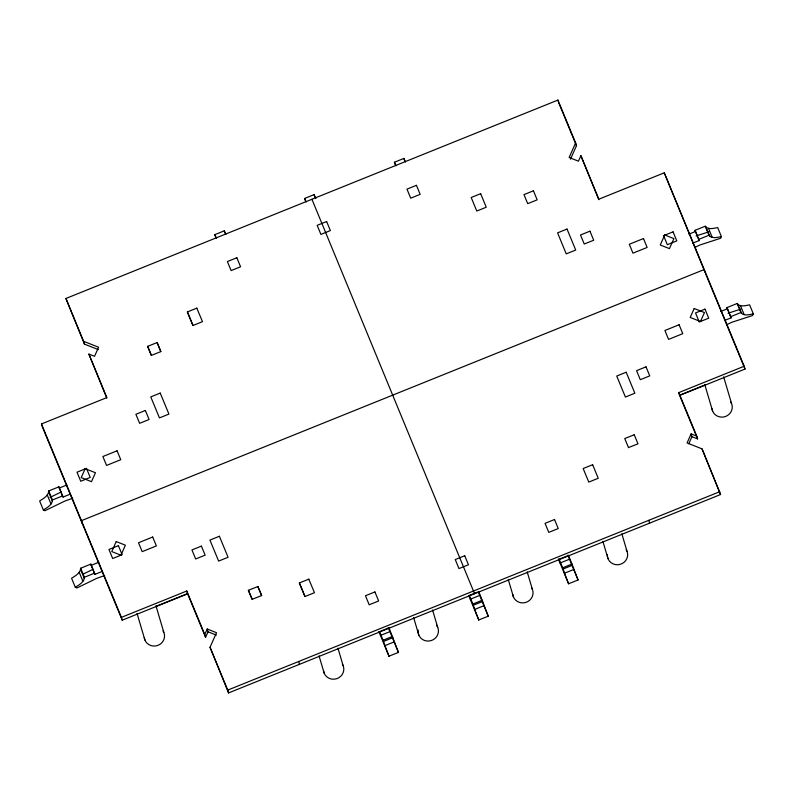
<?xml version="1.0" encoding="UTF-8"?>
<svg xmlns="http://www.w3.org/2000/svg" width="793" height="793" viewBox="0 0 793 793"><rect width="100%" height="100%" fill="white"/><g stroke="black" fill="none" stroke-linecap="round" stroke-linejoin="round"><path stroke-width="1.19" d="M70.518 494.049L63.014 497.082L58.92 486.833L48.72 490.946L48.185 493.573L46.272 496.17A19.101 5.462 -22.4 0 1 43.496 498.51L39.65 500.988L43.387 510.028L44.973 510.702L64.758 501.107L72.718 498.232M48.72 490.946L52.447 499.986L51.922 502.613L50.009 505.21A19.101 5.462 -22.4 0 1 47.233 507.55L43.387 510.028M102.446 571.327L94.942 574.36L90.848 564.11L80.648 568.234L80.123 570.861L78.2 573.448A19.101 5.462 -22.4 0 1 75.424 575.787L71.578 578.275L75.315 587.316L76.901 587.99L96.687 578.384L104.656 575.51M80.648 568.234L84.375 577.264L83.85 579.891L81.937 582.488A19.101 5.462 -22.4 0 1 79.161 584.828L75.315 587.316M691.109 433.89L691.942 436.705L697.592 438.906L696.76 436.1L691.109 433.89L687.075 442.95L702.043 448.878L720.569 494.525L228.562 692.923L210.036 647.276L216.529 632.695L207.231 629.008L204.753 634.499L205.585 637.304L208.063 631.823L207.231 629.008M98.273 349.594L84.445 344.122L65.918 298.475L557.925 100.077L575.629 142.909L569.126 157.5L578.424 161.177L580.902 155.696L598.874 199.182L664.266 172.815L744.181 366.237L745.014 369.052L679.631 395.42L697.592 438.906M570.464 159.185L576.461 145.724L575.629 142.909M688.8 443.753L691.942 436.705M692.695 243.164L699.129 240.576L695.035 230.327L705.245 226.213L707.049 227.898L709.923 228.562A19.101 5.462 -22.5 0 0 713.343 228.404L717.685 227.581L721.422 236.621L720.53 238.297L699.882 244.997L695.52 247.099M724.624 320.441L731.057 317.854L726.963 307.605L737.173 303.491L738.977 305.186L741.851 305.84A19.101 5.462 -22.5 0 0 745.271 305.682L749.613 304.859L753.35 313.899L752.458 315.574L731.81 322.275L727.449 324.377M50.038 497.399L61.031 492.066M83.067 574.142L92.959 569.344M215.666 237.018L214.824 234.659L224.29 230.842L225.658 233.915A19.101 0.545 68 0 0 225.876 234.391M305.464 200.807L304.621 198.448L314.087 194.632L315.455 197.705A19.101 0.545 68 0 0 315.872 198.597M395.261 164.597L394.418 162.238L403.885 158.422L405.253 161.494A19.101 0.545 68 0 0 405.471 161.97M196.882 308.11L187.336 311.946L192.937 325.507L202.483 321.661L196.803 308.14M157.143 342.536L147.607 346.382L151.334 355.423L160.88 351.577L157.143 342.536L160.801 351.606M122.231 620.185L121.398 617.37L186.781 591.003L187.614 593.818L122.231 620.185L42.307 426.763L41.474 423.948L106.867 397.58L88.895 354.094L94.545 356.295L98.59 347.235L83.612 341.307L65.918 298.475M63.014 497.082L59.277 488.042L66.781 485.009M52.447 499.986L62.657 495.873M699.129 240.576L698.772 239.367L708.972 235.253L710.776 236.938L713.66 237.603A19.101 5.462 -22.5 0 0 717.08 237.434L721.422 236.621M94.942 574.36L91.205 565.32L98.709 562.287M84.375 577.264L94.585 573.151M731.057 317.854L730.7 316.645L740.91 312.531L742.714 314.216L745.589 314.88A19.101 5.462 -22.5 0 0 749.008 314.722L753.35 313.899M679.631 395.42L678.798 392.604L744.181 366.237M156.667 606.08L187.217 593.759M679.353 395.31L705.374 384.823M248.378 590.299L257.953 586.523L261.69 595.563L252.115 599.339L248.378 590.299L252.224 599.379M634.241 434.792L624.745 438.529L628.512 447.649M628.482 447.569L637.978 443.832L634.212 434.713M308.784 579.168L314.464 592.698L304.928 596.544L299.328 582.984L308.864 579.138M228.562 692.923L227.73 690.108L719.737 491.71M380.452 631.278L388.857 627.878M469.198 595.484L477.614 592.093M558.996 559.273L568.462 555.457M378.786 631.496L380.452 635.441L389.918 631.634L398.463 652.411L396.599 647.663A19.101 0.545 68 0 1 395.063 643.619L388.957 627.759M469 596.267L470.249 599.23L479.715 595.424L488.27 616.201L486.406 611.453A19.101 0.545 68 0 1 484.86 607.408L478.754 591.548M558.381 559.075L560.056 563.03L569.513 559.214L578.067 579.99L576.204 575.242A19.101 0.545 68 0 1 574.657 571.198L568.551 555.338M380.452 635.441L389.006 656.227L387.143 651.479A19.101 0.545 68 0 1 385.596 647.435L383.069 640.238L392.535 636.422M470.249 599.23L478.803 620.017L476.94 615.269A19.101 0.545 68 0 1 475.394 611.225L472.866 604.028L482.332 600.212M560.056 563.03L568.601 583.807L566.737 579.059A19.101 0.545 68 0 1 565.201 575.014L562.673 567.818L572.13 564.001M383.475 641.458L392.931 637.641M473.272 605.247L482.729 601.431M563.07 569.037L572.536 565.221M384.932 645.621L394.389 641.805M474.729 609.411L484.186 605.594M564.527 573.2L573.993 569.384M388.857 656.207L398.463 652.411M478.665 619.997L488.27 616.201M568.462 583.787L578.067 579.99M688.958 234.123L695.392 231.536M720.887 311.401L727.32 308.814M696.145 235.957L708.764 231.863M728.073 313.245L740.692 309.141M208.063 631.823L216.33 635.094M394.418 162.238L395.786 165.311A19.101 0.545 68 0 0 396.004 165.787M304.621 198.448L305.989 201.521A19.101 0.545 68 0 0 306.207 201.997M214.824 234.659L216.192 237.731A19.101 0.545 68 0 0 216.41 238.207M567.847 555.259L569.513 559.214M478.466 592.46L479.715 595.424M388.243 627.679L389.918 631.634M708.526 228.394L712.263 237.434M740.454 305.672L744.191 314.712M705.859 226.937L709.596 235.977M737.797 304.225L741.524 313.255M705.245 226.213L708.972 235.253M737.173 303.491L740.91 312.531M695.035 230.327L698.772 239.367M726.963 307.605L730.7 316.645M705.522 273.476L745.014 369.052M678.798 392.604L696.76 436.1M558.758 102.892L576.461 145.724M598.765 199.707L580.902 155.696M720.569 494.525L702.043 448.878M559.085 559.154L562.673 567.818M311.927 199.281L474.571 593.719M469.287 595.365L472.866 604.028M379.49 631.575L383.069 640.238M187.416 311.917L193.016 325.477M299.397 582.954L305.008 596.514M257.844 586.483L261.581 595.523M147.676 346.353L151.413 355.393M186.781 591.003L204.753 634.499M210.036 647.276L227.73 690.108M106.748 398.106L88.895 354.094M187.614 593.818L205.585 637.304M41.474 423.948L121.398 617.37M48.611 491.967L52.348 501.007M80.539 569.245L84.276 578.285M79.211 572.308L82.948 581.348M47.283 495.03L51.02 504.07M403.885 158.422L404.717 160.781M314.087 194.632L314.92 196.991M224.29 230.842L225.123 233.201M664.266 172.815L705.056 272.336L704.224 269.531L81.431 520.654L82.264 523.469M723.652 376.844L731.552 403.508M704.729 384.476L712.629 411.141M557.925 100.077L558.48 101.95M648.773 520.327L649.606 523.142M621.821 533.739L626.966 551.125M602.898 541.371L608.043 558.758M527.196 571.892L532.351 589.278M508.273 579.524L513.428 596.911M432.581 610.045L437.736 627.432M413.659 617.678L418.813 635.064M337.967 648.198L343.111 665.585M319.044 655.831L324.188 673.217M298.693 661.491L299.526 664.306M83.612 341.307L84.445 344.122M155.943 605.763L163.844 632.427M137.02 613.395L144.921 640.06M90.848 564.11L91.205 565.32M58.92 486.833L59.277 488.042M163.051 630.921A10.21 9.774 -16.5 0 1 157.698 645.443A10.21 9.774 -16.5 0 1 144.276 637.592M342.318 664.078A10.21 9.774 -16.5 0 1 336.975 678.6A10.21 9.774 -16.5 0 1 323.544 670.749M436.447 625.231A10.21 9.774 -16.5 0 1 430.738 640.714A10.21 9.774 -16.5 0 1 418.208 630.038M730.759 401.992A10.21 9.774 -16.5 0 1 725.407 416.523A10.21 9.774 -16.5 0 1 711.985 408.673M626.173 549.618A10.21 9.774 -16.5 0 1 619.977 564.408A10.21 9.774 -16.5 0 1 607.359 554.585M531.558 587.772A10.21 9.774 -16.5 0 1 526.205 602.293A10.21 9.774 -16.5 0 1 512.784 594.443M85.188 468.673L81.193 477.614L91.473 481.678L95.457 472.737L85.188 468.673M116.214 541.569L111.754 551.571L120.942 555.209L125.393 545.197L116.214 541.569M664.722 234.976L660.262 244.987L669.441 248.625L673.901 238.614L664.722 234.976M694.182 308.507L690.197 317.448L700.477 321.522L704.462 312.571L694.182 308.507M236.839 257.745L227.373 261.561L231.11 270.591L240.566 266.785L236.839 257.745M326.637 221.534L317.17 225.351L320.907 234.381L330.374 230.575L326.637 221.534M416.434 185.324L406.978 189.14L410.705 198.181L420.171 194.364L416.434 185.324M480.657 193.68L471.191 197.497L476.791 211.047L486.258 207.231L480.657 193.68M533.431 190.806L523.975 194.622L527.712 203.662L537.168 199.846L533.431 190.806M160.236 393.08L150.779 396.896L159.452 417.901L168.919 414.085L160.236 393.08M567.025 229.048L557.568 232.864L566.242 253.869L575.708 250.053L567.025 229.048M145.357 410.457L135.89 414.273L139.627 423.313L149.084 419.497L145.357 410.457M589.962 231.169L580.506 234.986L584.243 244.026L593.699 240.21L589.962 231.169M117.077 450.811L102.882 456.53L106.559 465.422L120.754 459.702L117.077 450.811M643.48 238.544L629.285 244.264L632.953 253.155L647.147 247.436L643.48 238.544M86.477 468.385L77.01 472.202L80.747 481.242L90.214 477.426L86.477 468.385M673.059 231.853L663.592 235.67L667.329 244.71L676.796 240.894L673.059 231.853M118.405 545.663L108.948 549.48L112.675 558.52L122.142 554.703L118.405 545.663M704.987 309.131L695.52 312.948L699.257 321.988L708.724 318.171L704.987 309.131M152.702 537.03L138.507 542.749L142.185 551.641L156.38 545.921L152.702 537.03M679.095 324.763L664.911 330.483L668.578 339.384L682.773 333.655L679.095 324.763M219.393 536.266L209.937 540.073L218.62 561.087L228.077 557.271L219.393 536.266M626.183 372.234L616.726 376.051L625.399 397.055L634.866 393.239L626.183 372.234M201.412 546.119L191.946 549.936L195.683 558.976L205.139 555.159L201.412 546.119M646.017 366.842L636.561 370.658L640.298 379.698L649.754 375.882L646.017 366.842M592.639 464.708L583.172 468.524L588.773 482.085L598.239 478.268L592.639 464.708M374.92 591.935L365.454 595.751L369.191 604.791L378.657 600.975L374.92 591.935M464.718 555.724L455.251 559.541L458.988 568.581L468.455 564.765L464.718 555.724M554.515 519.514L545.059 523.33L548.786 532.371L558.252 528.554L554.515 519.514"/></g></svg>
